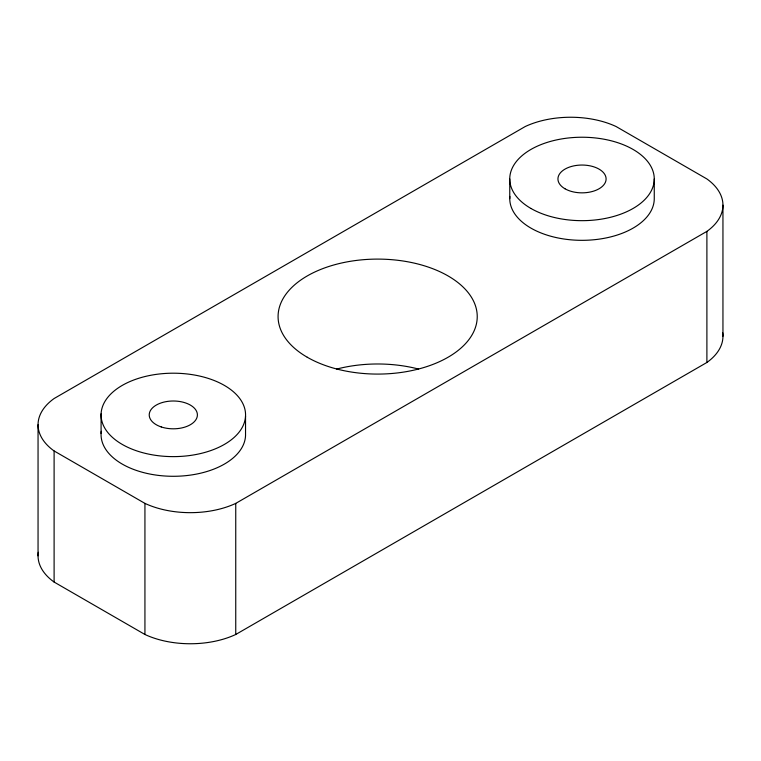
<?xml version="1.0" encoding="UTF-8"?>
<svg xmlns="http://www.w3.org/2000/svg" width="761" height="761" viewBox="0 0 761 761"><rect width="100%" height="100%" fill="white"/><g stroke="black" fill="none" stroke-linecap="round" stroke-linejoin="round"><path stroke-width="1.14" d="M54.107 450.959L144.932 503.392A72.247 41.712 0 0 0 235.748 503.392L706.893 231.382A72.247 41.712 0 0 0 706.893 178.949L616.068 126.516A72.247 41.712 0 0 0 525.252 126.516L54.107 398.526A72.247 41.712 0 0 0 54.107 450.959L54.107 582.051L144.932 634.484A72.247 41.712 0 0 0 235.748 634.484L706.893 362.474A72.247 41.712 0 0 0 722.693 332.719M722.95 205.166L722.95 336.257M706.893 231.382L706.893 362.474M654.26 178.949L654.26 198.611A72.247 41.712 0 0 1 580.129 240.314A72.247 41.712 0 0 1 509.86 196.443M509.765 178.949L509.765 198.611M245.537 416.001A72.247 41.712 0 0 1 135.563 450.474A72.247 41.712 0 0 1 138.835 378.255A72.247 41.712 0 0 1 245.537 416.001L245.537 435.663A72.247 41.712 0 0 1 169.541 476.234A72.247 41.712 0 0 1 101.28 431.316M235.748 503.392L235.748 634.484M144.932 503.392L144.932 634.484M101.089 413.822L101.089 433.485M38.05 424.743L38.05 555.834M54.107 582.051A72.247 41.712 0 0 1 38.307 552.296M336.695 369.075A99.567 57.484 0 0 1 418.626 369.075M530.921 208.447A72.247 41.712 0 0 0 651.797 189.746A72.247 41.712 0 0 0 563.311 138.654A72.247 41.712 0 0 0 530.921 208.447M564.985 188.776A24.086 13.907 0 0 0 605.28 182.545A24.086 13.907 0 0 0 575.782 165.518A24.086 13.907 0 0 0 564.985 188.776M161.265 426.95A24.086 13.907 0 0 0 197.394 414.907A24.086 13.907 0 0 0 161.265 402.864A24.086 13.907 0 0 0 161.265 426.95M307.254 357.242A99.567 57.484 0 0 0 473.837 331.473A99.567 57.484 0 0 0 351.886 261.061A99.567 57.484 0 0 0 307.254 357.242"/></g></svg>
